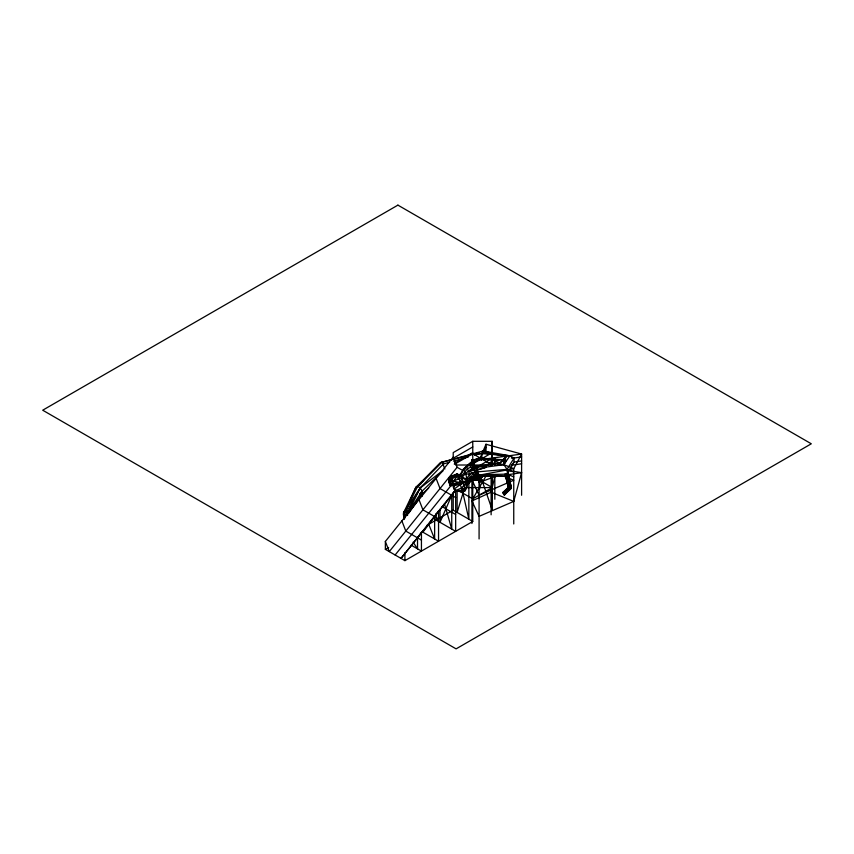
<?xml version="1.0" encoding="UTF-8"?>
<svg xmlns="http://www.w3.org/2000/svg" width="854" height="854" viewBox="0 0 854 854"><rect width="100%" height="100%" fill="white"/><g stroke="black" fill="none" stroke-linecap="round" stroke-linejoin="round"><path stroke-width="1.28" d="M449.887 478.678L448.745 481.475L450.592 484.346L467.351 480.791L473.831 476.148L481.966 480.023C470.735 478.123 461.309 485.819 450.432 485.841L448.724 482.147L448.724 480.332L449.087 478.304L451.072 476.201L457.563 473.735L458.256 479.446M472.305 463.882L481.539 457.232L474.087 459.783L472.913 465.718L473.436 468.109M448.724 482.147L449.087 478.304L450.485 481.325L450.432 485.841L449.674 483.481L452.246 478.72L458.256 475.24L450.592 484.346L454.147 485.787L451.072 476.201L451.051 477.034L457.563 473.735M455.972 484.389L453.303 487.218L455.011 490.901L462.057 491.765L461.598 487.933L460.125 484.752M504.821 459.271L505.002 457.039L502.878 461.021L506.497 456.314L482.307 453.004L474.771 455.118M463.519 483.044L460.744 474.995L463.423 469.156L466.465 466.209L470.148 465.515L474.087 459.783L466.465 466.209L469.668 474.141L470.746 481.453L467.672 484.282L464.832 489.128L464.918 490.901L462.057 491.765M406.312 515.699L406.632 511.824L420.253 487.922L443.397 463.957L449.674 462.185M407.507 515.485L407.924 512.88L420.253 487.922L424.107 484.399M481.325 460.178L482.307 453.004L509.934 455.801L514.076 458.022L521.602 456.901M449.578 483.994L449.791 479.82L451.659 477.461L457.915 474.482L460.722 484.047L453.773 484.154M508.888 470.575L521.602 472.657L513.745 501.394L479.083 516.371L471.931 500.946L491.125 492.203L494.829 476.66L499.921 475.902M504.148 460.199L505.002 457.039L505.974 461.608M450.485 481.325L452.994 481.24L461.961 477.61L467.351 480.791L470.949 480.076L474.045 477.034L473.831 476.148L482.414 477.162L467.373 481.645L461.598 487.933L455.011 490.901L462.11 490.281L464.918 490.901C469.956 484.357 466.594 475.699 463.423 469.156L474.087 459.783M463.722 490.836L457.125 512.432L457.125 491.178M461.961 477.61L466.957 478.678L474.045 477.034L473.116 473.116L468.643 470.896L477.706 470.042L486.214 467.287C476.511 465.334 467.618 469.935 461.961 477.61L460.391 482.521L452.994 481.24M503.433 462.985L505.536 457.616L503.294 460.498M504.319 460.776L505.184 458.598L497.615 464.725L503.892 464.661L513.745 468.665L513.745 523.972M504.554 459.964L505.536 457.616L504.949 463.103L503.017 464.053M479.927 458.63L486.001 444.251L521.602 454.061L521.602 495.245M403.526 515.41L403.526 512.88L415.781 487.474L440.664 462.558L483.14 451.008L484.165 451.446L486.001 447.09M482.467 475.176L479.446 482.339L494.829 476.66L494.829 499.238M455.822 490.249L401.006 558.388L455.662 489.673L451.745 495.309L440.013 522.317L440.013 509.326M442.788 470.618L420.253 487.922L403.526 512.88L405.223 510.895L403.526 514.364L403.985 519.531L403.526 512.88L404.817 512.88L415.781 487.474L423.595 480.781M404.881 518.271L404.817 511.824L417.627 486.406L440.664 462.558L452.172 459.612M475.336 478.283L477.834 478.112L470.607 478.08L473.116 473.116L477.706 470.042L477.535 467.213L468.643 470.896M464.683 469.647L466.263 466.818M508.696 477.984L511.407 488.157L504.81 494.327L504.554 493.292L510.799 487.645L508.536 487.218L503.059 492.31L503.689 494.808L504.458 494.957L511.407 488.157L507.671 471.13L511.407 488.157L509.998 488.456L504.458 494.957L510.799 487.645L507.404 470.757M458.107 490.42L472.764 498.885L486.46 475.176M507.714 473.031L514.076 462.046L514.076 458.022L511.482 457.456M466.957 478.678L469.668 474.141L473.116 473.116L477.333 469.711L475.561 471.419L474.045 477.034L476.329 475.005L475.411 471.088M503.059 492.31L503.828 492.448L508.536 487.218L507.073 469.348L514.076 458.022L511.461 458.032M472.027 462.516L473.287 460.519L481.539 457.232M442.948 470.885L422.1 491.125L407.924 512.88L406.632 511.824L404.817 511.824M475.208 476.681L476.329 475.005L475.4 472.988M471.846 462.612L473.287 460.519L474.045 462.633L470.148 465.515L471.707 468.867L474.098 469.337M434.633 516.585L438.55 510.938L438.55 541.222L422.901 532.191L434.633 516.585L434.633 538.97L428.772 524.388M408.671 513.297L422.1 494.156L428.729 487.997M479.083 482.179L476.329 475.005M511.172 466.103L514.076 462.046L521.602 460.925M415.14 503.721L422.1 494.156L420.253 495.224M499.43 463.669L506.497 456.314M472.764 480.065L472.764 521.463L404.913 560.64L385.357 549.357L385.357 541.447L453.218 457.114L457.125 467.277L462.996 470.661L458.918 475.721M457.125 467.277L389.275 551.609L385.357 541.447M395.135 554.993L450.773 485.851M419.57 494.092L422.1 491.125L420.253 487.922L417.627 486.406L415.781 487.474M470.821 480.61L467.672 484.282L464.01 485.531L462.761 482.852L454.157 489.054L453.378 485.424M503.508 460.552L505.184 458.598L503.892 464.661L507.073 469.348L513.745 472.048M416.795 499.932L422.1 494.156M507.287 491.178L509.091 489.363M474.397 467.127L475.048 466.476L499.686 463.637M506.347 477.226L503.892 476.222L475.966 475.464L476.617 474.813L507.073 474.13L513.745 476.842M504.735 491.317L502.696 492.939L508.536 487.218L505.92 474.771M460.722 484.047L463.252 481.656L467.373 481.645M423.146 492.523L421.214 494.327L423.2 492.566M420.723 484.058L417.627 486.406L442.158 462.025L444.838 469.038M462.11 490.281L466.711 487.73M510.799 487.645L507.073 474.13L503.892 476.222L476.617 474.813L476.18 469.604M454.36 464.352L472.764 453.73L492.32 465.014L492.128 441.304L472.764 441.304L453.218 452.599L453.218 458.246L472.764 446.952M454.36 463.22L472.764 452.599M492.32 452.599L472.764 463.882L472.764 467.522M477.365 466.871L492.32 458.246M490.025 465.216L492.32 463.882M385.357 549.357L388.666 547.446M426.979 525.327L453.218 510.18L472.764 521.463M472.764 498.885L492.32 487.591L492.128 476.415L475.347 476.318M477.93 477.055L481.528 475.411M497.615 464.725L499.857 463.903M473.927 467.672L477.461 466.487L472.604 467.661M458.491 477.172L461.352 476.297L467.554 468.558L470.928 467.191L474.237 468.568L472.913 465.718L470.148 465.515M449.204 482.478L448.724 480.332M453.431 461.128L468.494 456.89M477.333 469.711L486.214 467.287M454.734 458.961L468.803 455.363M471.365 454.712L479.041 452.759M476.489 469.572L479.083 475.176L513.745 468.665L521.602 454.061L480.727 459.623M494.829 460.893L502.472 459.751L481.325 458.171M511.226 465.313L521.602 463.765M507.575 474.76L521.602 472.657M482.318 467.597L503.892 464.661L509.934 455.801L483.14 451.008M457.605 475.272L460.744 474.995M507.073 469.348L476.617 471.91L479.083 477.226M470.607 478.08L482.414 477.162M475.966 475.464L489.128 475.24M475.048 466.476L475.048 468.526L471.931 461.811L471.931 459.751L491.125 459.484L494.829 458.054L494.829 464.918M470.949 480.076L481.966 480.023L478.592 479.318M455.822 465.014L468.857 465.014M472.764 465.014L488.413 465.014M466.252 487.591L492.32 487.591L478.197 479.446M403.526 514.364L404.817 514.364M472.764 453.73L492.128 453.837L492.32 465.014M465.622 473.885L469.668 474.141M486.609 462.59L499.836 463.583M490.196 463.508L492.833 463.775M491.21 463.935L495.032 464.459M471.707 468.867L473.949 469.209M488.872 463.338L495.16 464.298M484.165 451.446L491.968 453.164M461.598 487.933L464.832 489.128L464.01 485.531M500.978 463.487L491.125 459.484L491.125 465.27M491.125 462.868L495.64 464.704M508.813 478.229L513.745 480.226L479.083 495.203L471.931 479.788L471.931 523.523M491.125 492.203L513.745 501.394M455.662 497.572L440.013 488.541L436.106 478.379M441.966 506.55L455.662 514.46M438.55 518.837L422.901 509.806L418.994 499.643M421.438 540.102L405.789 531.071L401.882 520.908M411.126 545.151L421.438 551.097L421.438 532.202L417.531 537.849L417.531 548.844L413.122 542.183M465.099 482.467L466.113 483.108M508.536 487.218L505.088 473.938L508.803 488.061M504.554 493.292L503.828 492.448L509.614 487.26L507.073 474.13M471.931 459.751L475.966 468.451M475.507 472.422L479.083 480.129M480.418 475.817L492.32 510.18L492.32 475.646M444.411 503.743L451.745 529.085L451.745 495.309M505.675 475.625L508.493 486.823M508.45 477.642L510.777 487.282M462.409 490.644L468.857 519.211L468.857 482.019M505.525 475.507L508.205 487.549M479.5 474.717L479.628 489.128M492.128 441.304L492.128 464.469M492.128 476.415L492.128 498.885M491.125 475.016L491.125 514.791M486.001 444.251L486.001 451.115M479.083 475.176L479.083 538.949M475.966 470.511L475.966 473.415M472.764 441.304L472.764 461.256M455.662 490.986L455.662 531.348L436.106 520.054L436.106 513.564M453.218 492.907L453.218 510.18M422.1 491.125L422.1 496.27M406.632 511.824L406.632 512.88M404.913 552.741L404.913 560.64M397.911 205.131L42.7 410.208L456.089 648.869L811.3 443.792L397.911 205.131"/></g></svg>
